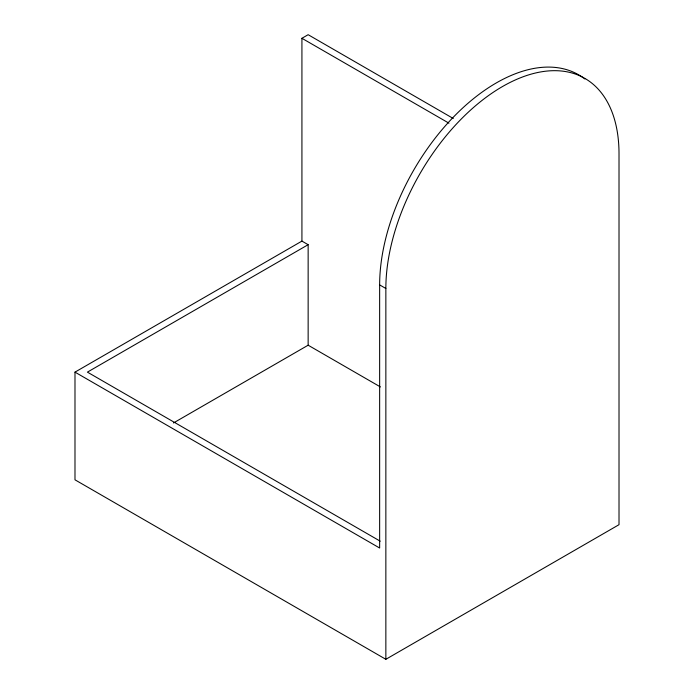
<?xml version="1.0" encoding="UTF-8"?>
<svg xmlns="http://www.w3.org/2000/svg" width="694" height="694" viewBox="0 0 694 694"><rect width="100%" height="100%" fill="white"/><g stroke="black" fill="none" stroke-linecap="round" stroke-linejoin="round"><path stroke-width="1.04" d="M385.855 659.3L385.855 288.487A164.868 95.182 -60 0 1 502.439 86.568A164.868 95.182 -60 0 1 619.013 153.877L619.013 524.69L385.855 659.3L74.987 479.814L74.987 372.131L301.925 241.104L301.925 38.291L308.145 34.7L453.286 118.501M173.465 422.958L308.145 345.204L308.145 244.696L87.418 372.131L380.225 541.181M301.925 38.291L448.94 123.168M583.533 77.988A164.868 95.182 -60 0 0 454.917 115.551A164.868 95.182 -60 0 0 379.644 284.896L385.855 288.487M301.925 241.104L308.145 244.696M308.145 345.204L380.407 386.931M74.987 372.131L379.644 548.017L379.644 284.896M584.201 78.483A164.868 95.182 -60 0 1 584.869 78.986"/></g></svg>
